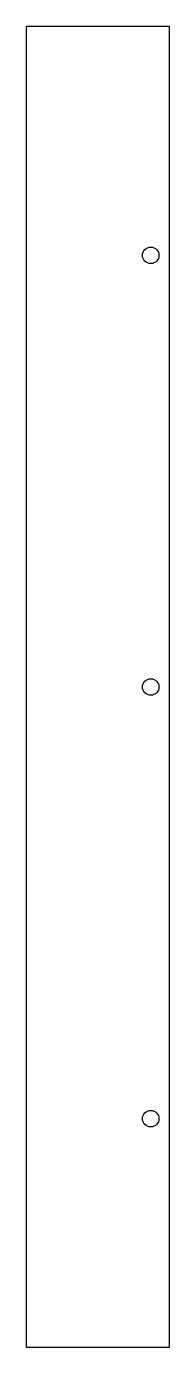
# Model space of a CAD drawing. Header units: millimetres. Extents: x -9 to 10, y -88 to 88.
import ezdxf

# ---------------------------------------------------------------- set-up
doc = ezdxf.new("R2010")
doc.units = ezdxf.units.MM

msp = doc.modelspace()

# ---------------------------------------------------------------- linework, layer by layer
for p, q in [((9.53, 88), (-9.48, 88)), ((-9.48, -88), (-9.48, 88)), ((9.53, -88), (9.53, 88)), ((9.53, -88), (-9.48, -88))]:
    msp.add_line(p, q)
for centre in [(7.03, 57.5), (7.03, 0), (7.03, -57.5)]:
    msp.add_circle(centre, 1.1)

doc.saveas('drawing.dxf')
